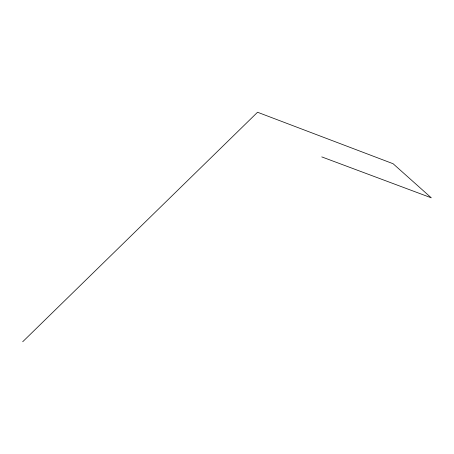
<?xml version="1.0" encoding="UTF-8"?>
<svg xmlns="http://www.w3.org/2000/svg" width="454" height="454" viewBox="0 0 454 454"><rect width="100%" height="100%" fill="white"/><g stroke="black" fill="none" stroke-linecap="round" stroke-linejoin="round"><path stroke-width="0.68" d="M22.7 341.754L257.549 112.246L393.09 163.724L431.3 197.825L321.778 156.897"/></g></svg>
